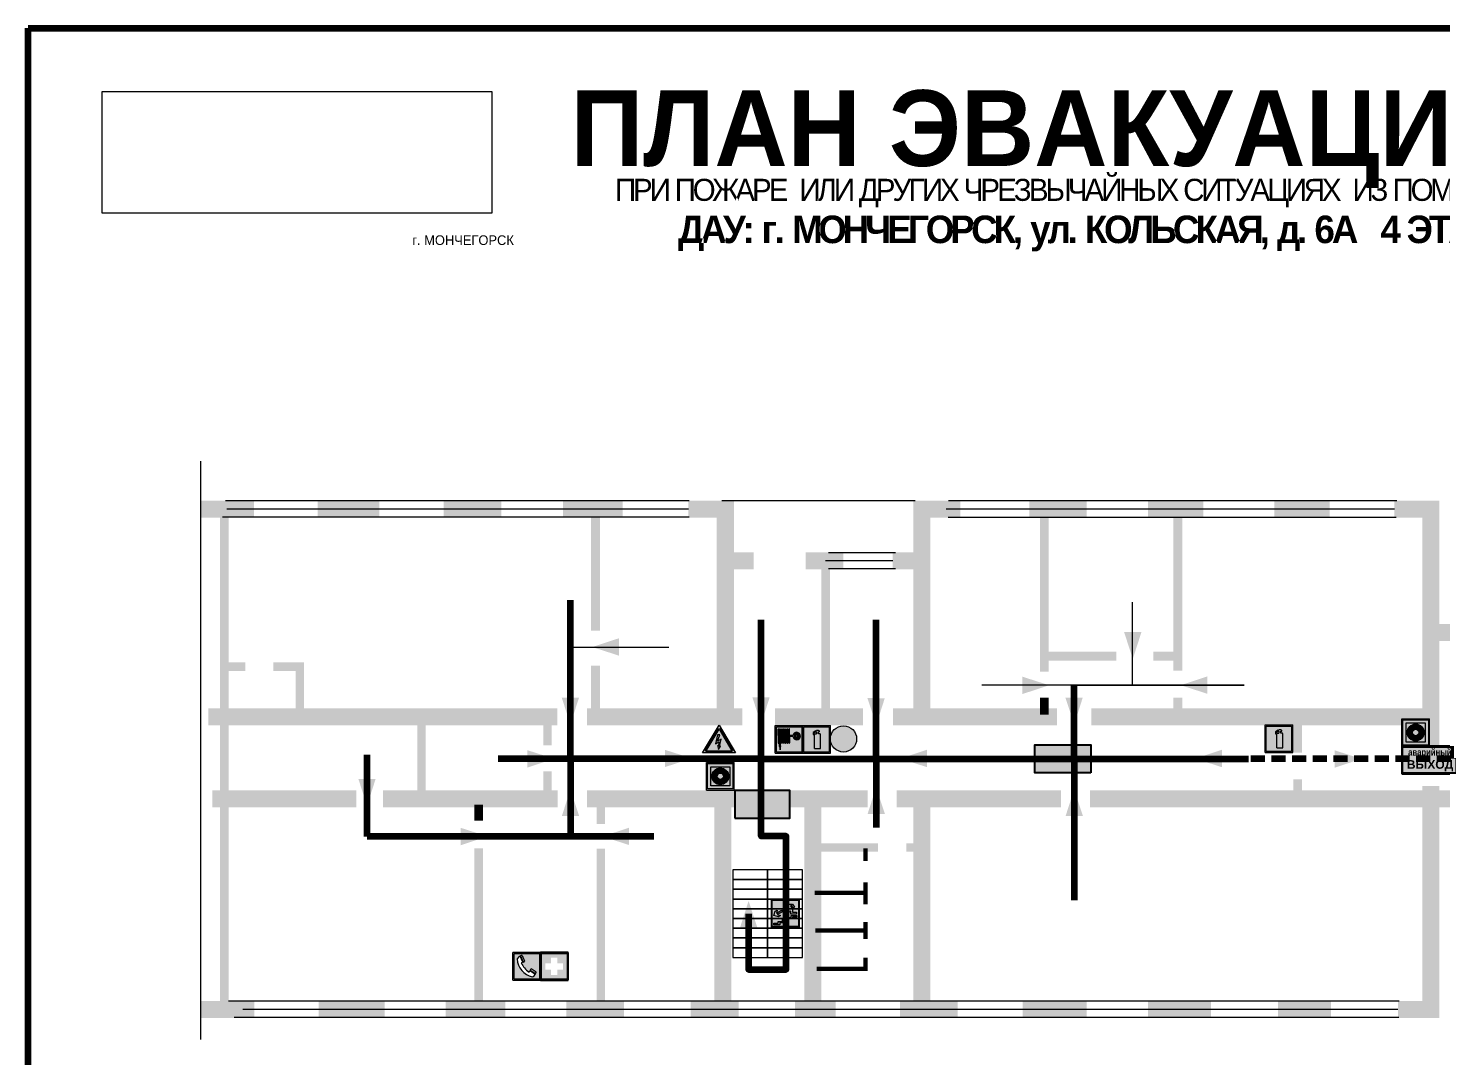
# Model space of a CAD drawing. Header units: millimetres. Extents: x 13810 to 67229, y 12374 to 21950.
# Drawn here: x 23687.5 to 24097.6, y 19573.8 to 19872 of the extents above; entities that cross this region are included whole.
import ezdxf

# ---------------------------------------------------------------- set-up
doc = ezdxf.new("R2010")
doc.units = ezdxf.units.MM
doc.linetypes.add('{ Wide Dash }', pattern=[12, 4, -2, 4, -2])
doc.layers.add('План_Штампы', color=7, linetype='Continuous')
doc.styles.add('обычный', font='arial.ttf')
picture_1 = doc.add_image_def('image1.jpg', size_in_pixel=(337, 105))

# ---------------------------------------------------------------- blocks, each defined once
blk = doc.blocks.new('A$C7B4425F7')
at = {"true_color": 0xffffff}
blk.add_hatch(color=7, dxfattribs=at).paths.add_polyline_path([(0, 0), (-16, 0), (-16, -8), (0, -8)])
h = blk.add_hatch(color=126)
h.paths.add_polyline_path([(-0.2, -0.2), (-15.8, -0.2), (-15.8, -7.8), (-0.2, -7.8)])
h.paths.add_polyline_path([(-11.76, -2.03), (-11.76, -3.66), (-11.17, -3.66, -0.568275), (-11.17, -6.18), (-12.58, -6.18), (-12.58, -2.03)], flags=16)
h.paths.add_polyline_path([(-13.33, -4.12, -0.495768), (-13.59, -6.18), (-15.03, -6.18), (-15.03, -2.03), (-13.59, -2.03, -0.487973)], flags=16)
h.paths.add_polyline_path([(-10.25, -2.03), (-9.48, -2.03), (-9.48, -6.18), (-10.25, -6.18)], flags=16)
h.paths.add_polyline_path([(-13.84, -3.69), (-14.24, -3.69), (-14.24, -3.03), (-13.9, -3.03, -0.692621)], flags=0)
h.paths.add_polyline_path([(-9.15, -2.03), (-8.4, -2.03), (-8.04, -3.07), (-7.68, -2.03), (-6.93, -2.03), (-7.64, -4.1), (-6.93, -6.18), (-7.68, -6.18), (-8.04, -5.14), (-8.4, -6.18), (-9.15, -6.18), (-8.44, -4.1)], flags=16)
h.paths.add_polyline_path([(-11.76, -4.46), (-11.42, -4.46, -0.692621), (-11.36, -5.12), (-11.76, -5.12)], flags=0)
h.paths.add_polyline_path([(-13.9, -5.2), (-14.24, -5.2), (-14.24, -4.55), (-13.84, -4.55, -0.708038)], flags=0)
edge = h.paths.add_edge_path(flags=16)
edge.add_ellipse((-5.51, -4.08), major_axis=(0, 2.05), ratio=0.586184, start_angle=0, end_angle=360)
edge = h.paths.add_edge_path(flags=0)
edge.add_ellipse((-5.51, -4.08), major_axis=(0, 1.14), ratio=0.454828, start_angle=0, end_angle=360)
h.paths.add_polyline_path([(-4.13, -4.96, 0.377264), (-3.48, -4.52, 0.0555), (-3.16, -2.03), (-1.66, -2.03), (-1.66, -4.96), (-0.96, -4.96), (-0.96, -7.01), (-1.75, -7.01), (-1.75, -6.18), (-3.3, -6.18), (-3.3, -7.02), (-4.13, -7.02)], flags=16)
h.paths.add_polyline_path([(-2.73, -2.91), (-2.28, -2.91), (-2.28, -4.96), (-3.05, -4.96, 0.079136)], flags=0)
at = {"color": 126}
blk.add_lwpolyline([(-16, -8), (0, -8), (0, 0), (-16, 0)], close=True, dxfattribs=at)
blk = doc.blocks.new('A$C41C009D9')
at = {"true_color": 0xffffff}
blk.add_hatch(color=7, dxfattribs=at).paths.add_polyline_path([(0, 8), (-16, 8), (-16, 0), (0, 0)])
h = blk.add_hatch(color=126)
h.dxf.hatch_style = 1
h.paths.add_polyline_path([(-15.8, 7.8), (-15.8, 0.2), (-0.2, 0.2), (-0.2, 7.8)])
at = {"color": 126}
for points in [[(-16, 0), (0, 0), (0, 8), (-16, 8)], [(-16, 0), (0, 0), (0, 8), (-16, 8)], [(-15.8, 7.8), (-0.2, 7.8), (-0.2, 0.2), (-15.8, 0.2)]]:
    blk.add_lwpolyline(points, close=True, dxfattribs=at)
at = {"color": 7, "true_color": 0xffffff, "insert": (-15.8, 7.3), "char_height": 2.5, "width": 15.5999, "attachment_point": 1, "style": 'обычный'}
blk.add_mtext('\\pi1.6133;{\\fArial|b1|i0|c204|p34;\\H0.8x;\\W0.8;аварийный\\H1.25x;\\W1;\\P\\pi1.2327;ВЫХОД}', dxfattribs=at)
blk = doc.blocks.new('вниз 3')
at = {"lineweight": 0, "true_color": 0xffffff}
h = blk.add_hatch(color=7, dxfattribs=at)
h.dxf.hatch_style = 1
h.paths.add_polyline_path([(40997.5, -4475.69), (40997.25, -4475.28), (40995.76, -4476.15), (40995.97, -4475.23), (40995.39, -4475.56), (40995.05, -4476.83), (40996.33, -4477.17), (40996.91, -4476.83), (40996, -4476.55)], flags=0)
h.paths.add_polyline_path([(40999.81, -4473.95), (41000.22, -4473.95), (41000.64, -4474.67), (41001.03, -4474.43), (41000.46, -4473.49), (41000.42, -4473.49), (40999.43, -4473.49), (40998.68, -4473.92), (40998.68, -4474.57), (40997.88, -4474.57), (40997.88, -4475), (40999.14, -4475), (40999.14, -4474.43), (40999.14, -4474.38), (40999.59, -4475.15), (40998.72, -4475.67), (40998.72, -4477.06), (40999.24, -4477.06), (40999.24, -4475.96), (40999.95, -4475.56), (40999.95, -4476.43), (41001.61, -4476.43), (41001.61, -4475.88), (41000.47, -4475.88), (41000.47, -4475.12)], flags=0)
h.paths.add_polyline_path([(40999.2, -4473.24, 1), (40998.35, -4473.24, 1)], flags=0)
h.paths.add_polyline_path([(41000.46, -4477.26), (41001.69, -4477.26), (41001.69, -4476.84), (41000.03, -4476.84), (41000.03, -4477.39), (40998.78, -4477.39), (40998.78, -4477.95), (40997.53, -4477.95), (40997.53, -4478.5), (40996.29, -4478.5), (40996.29, -4479.06), (40995.05, -4479.06), (40995.05, -4479.48), (40995.29, -4479.48), (40996.72, -4479.48), (40996.72, -4478.92), (40997.97, -4478.92), (40997.97, -4478.36), (40999.2, -4478.36), (40999.2, -4477.81), (41000.46, -4477.81)], flags=0)
h.paths.add_polyline_path([(41002.37, -4472.17), (40994.37, -4472.17), (40994.37, -4480.17), (41002.37, -4480.17)])
h.paths.add_polyline_path([(41002.16, -4479.96), (40994.57, -4479.96), (40994.57, -4472.37), (41002.16, -4472.37)], flags=16)
h.paths.add_polyline_path([(41001.61, -4475.88), (41001.61, -4476.43), (40999.95, -4476.43), (40999.95, -4475.56), (40999.24, -4475.96), (40999.24, -4477.06), (40998.72, -4477.06), (40998.72, -4475.67), (40999.59, -4475.15), (40999.14, -4474.38), (40999.14, -4474.43), (40999.14, -4475), (40997.88, -4475), (40997.88, -4474.57), (40998.68, -4474.57), (40998.68, -4473.92), (40999.43, -4473.49), (41000.42, -4473.49), (41000.46, -4473.49), (41001.03, -4474.43), (41000.64, -4474.67), (41000.22, -4473.95), (40999.81, -4473.95), (41000.47, -4475.12), (41000.47, -4475.88)], flags=0)
h.paths.add_polyline_path([(41001.69, -4476.84), (41001.69, -4477.26), (41000.46, -4477.26), (41000.46, -4477.81), (40999.2, -4477.81), (40999.2, -4478.36), (40997.97, -4478.36), (40997.97, -4478.92), (40996.72, -4478.92), (40996.72, -4479.48), (40995.05, -4479.48), (40995.05, -4479.06), (40996.29, -4479.06), (40996.29, -4478.5), (40997.53, -4478.5), (40997.53, -4477.95), (40998.78, -4477.95), (40998.78, -4477.39), (41000.03, -4477.39), (41000.03, -4476.84)], flags=0)
h.paths.add_polyline_path([(40998.35, -4473.24, -1), (40999.2, -4473.24, -1)], flags=0)
h.paths.add_polyline_path([(40997.5, -4475.69), (40996, -4476.55), (40996.91, -4476.83), (40996.33, -4477.17), (40995.05, -4476.83), (40995.39, -4475.56), (40995.97, -4475.23), (40995.76, -4476.15), (40997.25, -4475.28)], flags=0)
at = {"lineweight": 0}
h = blk.add_hatch(color=126, dxfattribs=at)
h.dxf.hatch_style = 1
h.paths.add_polyline_path([(41002.16, -4472.37), (40994.57, -4472.37), (40994.57, -4479.96), (41002.16, -4479.96)])
h.paths.add_polyline_path([(40995.97, -4475.23), (40995.76, -4476.15), (40997.25, -4475.28), (40997.5, -4475.69), (40996, -4476.55), (40996.91, -4476.83), (40996.33, -4477.17), (40995.05, -4476.83), (40995.39, -4475.56)], flags=16)
h.paths.add_polyline_path([(40997.88, -4474.57), (40998.68, -4474.57), (40998.68, -4473.92), (40999.43, -4473.49), (41000.42, -4473.49), (41000.46, -4473.49), (41001.03, -4474.43), (41000.64, -4474.67), (41000.22, -4473.95), (40999.81, -4473.95), (41000.47, -4475.12), (41000.47, -4475.88), (41001.61, -4475.88), (41001.61, -4476.43), (40999.95, -4476.43), (40999.95, -4475.56), (40999.24, -4475.96), (40999.24, -4477.06), (40998.72, -4477.06), (40998.72, -4475.67), (40999.59, -4475.15), (40999.14, -4474.38), (40999.14, -4474.43), (40999.14, -4475), (40997.88, -4475)], flags=16)
h.paths.add_polyline_path([(40998.35, -4473.24, -1), (40999.2, -4473.24, -1)], flags=16)
h.paths.add_polyline_path([(40997.53, -4477.95), (40998.78, -4477.95), (40998.78, -4477.39), (41000.03, -4477.39), (41000.03, -4476.84), (41001.69, -4476.84), (41001.69, -4477.26), (41000.46, -4477.26), (41000.46, -4477.81), (40999.2, -4477.81), (40999.2, -4478.36), (40997.97, -4478.36), (40997.97, -4478.92), (40996.72, -4478.92), (40996.72, -4479.48), (40995.05, -4479.48), (40995.05, -4479.06), (40996.29, -4479.06), (40996.29, -4478.5), (40997.53, -4478.5)], flags=16)
at = {"lineweight": 0, "true_color": 0xffffff}
h = blk.add_hatch(color=7, dxfattribs=at)
h.dxf.hatch_style = 1
h.paths.add_polyline_path([(40999.2, -4473.24, 1), (40998.35, -4473.24, 1)])
h.paths.add_polyline_path([(40999.81, -4473.95), (41000.22, -4473.95), (41000.64, -4474.67), (41001.03, -4474.43), (41000.46, -4473.49), (41000.42, -4473.49), (40999.43, -4473.49), (40998.68, -4473.92), (40998.68, -4474.57), (40997.88, -4474.57), (40997.88, -4475), (40999.14, -4475), (40999.14, -4474.43), (40999.14, -4474.38), (40999.59, -4475.15), (40998.72, -4475.67), (40998.72, -4477.06), (40999.24, -4477.06), (40999.24, -4475.96), (40999.95, -4475.56), (40999.95, -4476.43), (41001.61, -4476.43), (41001.61, -4475.88), (41000.47, -4475.88), (41000.47, -4475.12)])
h.paths.add_polyline_path([(40999.2, -4477.81), (41000.46, -4477.81), (41000.46, -4477.26), (41001.69, -4477.26), (41001.69, -4476.84), (41000.03, -4476.84), (41000.03, -4477.39), (40998.78, -4477.39), (40998.78, -4477.95), (40997.53, -4477.95), (40997.53, -4478.5), (40996.29, -4478.5), (40996.29, -4479.06), (40995.05, -4479.06), (40995.05, -4479.48), (40995.29, -4479.48), (40996.72, -4479.48), (40996.72, -4478.92), (40997.97, -4478.92), (40997.97, -4478.36), (40999.2, -4478.36)])
h.paths.add_polyline_path([(40997.5, -4475.69), (40997.25, -4475.28), (40995.76, -4476.15), (40995.97, -4475.23), (40995.39, -4475.56), (40995.05, -4476.83), (40996.33, -4477.17), (40996.91, -4476.83), (40996, -4476.55)])
at = {"color": 126, "lineweight": 0}
for points in [[(40994.37, -4472.17), (41002.37, -4472.17), (41002.37, -4480.17), (40994.37, -4480.17)], [(40994.57, -4472.37), (41002.16, -4472.37), (41002.16, -4479.96), (40994.57, -4479.96)]]:
    blk.add_lwpolyline(points, close=True, dxfattribs=at)
for points in [[(40999.14, -4474.43), (40999.14, -4475), (40997.88, -4475), (40997.88, -4474.57), (40998.68, -4474.57), (40998.68, -4473.92), (40999.43, -4473.49), (41000.42, -4473.49), (41000.46, -4473.49), (41001.03, -4474.43), (41000.64, -4474.67), (41000.22, -4473.95), (40999.81, -4473.95), (41000.47, -4475.12), (41000.47, -4475.88), (41001.61, -4475.88), (41001.61, -4476.43), (40999.95, -4476.43), (40999.95, -4475.56), (40999.24, -4475.96), (40999.24, -4477.06), (40998.72, -4477.06), (40998.72, -4475.67), (40999.59, -4475.15), (40999.14, -4474.38), (40999.14, -4474.43)], [(40995.05, -4476.83), (40995.39, -4475.56), (40995.97, -4475.23), (40995.76, -4476.15), (40997.25, -4475.28), (40997.5, -4475.69), (40996, -4476.55), (40996.91, -4476.83), (40996.33, -4477.17), (40995.05, -4476.83)], [(40995.29, -4479.48), (40995.05, -4479.48), (40995.05, -4479.06), (40996.29, -4479.06), (40996.29, -4478.5), (40997.53, -4478.5), (40997.53, -4477.95), (40998.78, -4477.95), (40998.78, -4477.39), (41000.03, -4477.39), (41000.03, -4476.84), (41001.69, -4476.84), (41001.69, -4477.26), (41000.46, -4477.26), (41000.46, -4477.81), (40999.2, -4477.81), (40999.2, -4478.36), (40997.97, -4478.36), (40997.97, -4478.92), (40996.72, -4478.92), (40996.72, -4479.48), (40995.05, -4479.48)]]:
    blk.add_lwpolyline(points, dxfattribs=at)
blk.add_circle((40998.77, -4473.24), 0.426, dxfattribs=at)
blk = doc.blocks.new('A$C37112FD5')
at = {"true_color": 0xf5f5ff}
h = blk.add_hatch(color=7, dxfattribs=at)
h.dxf.hatch_style = 1
h.paths.add_polyline_path([(12.8, -7.4), (0, -7.4), (0, -20.2), (12.8, -20.2)])
h.paths.add_polyline_path([(12.29, -7.91), (12.29, -19.69), (0.51, -19.69), (0.51, -7.91)], flags=16)
h.paths.add_polyline_path([(4.98, -9.04, -0.42597), (5.17, -9.22), (5.17, -12.25), (5.17, -15.29, -0.432244), (4.98, -15.47), (4.83, -15.47, -0.42597), (4.64, -15.29), (4.64, -12.25), (4.64, -9.22, -0.432244), (4.83, -9.04)], flags=0)
h.paths.add_polyline_path([(4.28, -9.22), (4.28, -12.25), (4.28, -15.29, -0.432244), (4.09, -15.47), (3.94, -15.47, -0.42597), (3.75, -15.29), (3.75, -12.25), (3.75, -9.22, -0.432244), (3.94, -9.04), (4.09, -9.04, -0.42597)], flags=0)
h.paths.add_polyline_path([(5.72, -9.04), (5.87, -9.04, -0.42597), (6.06, -9.22), (6.06, -12.25), (6.06, -15.29, -0.432244), (5.87, -15.47), (5.72, -15.47, -0.42597), (5.53, -15.29), (5.53, -12.25), (5.53, -9.22, -0.432244)], flags=0)
h.paths.add_polyline_path([(6.42, -8.9), (6.5, -8.9, -0.42597), (6.69, -9.08), (6.69, -12.03), (8.21, -12.03, -15.824349), (8.21, -12.47), (6.69, -12.47), (6.69, -15.42, -0.432244), (6.5, -15.6), (6.42, -15.6)], flags=0)
h.paths.add_polyline_path([(3.39, -9.22), (3.39, -12.25), (3.39, -15.29, -0.432244), (3.2, -15.47), (3.05, -15.47, -0.42597), (2.85, -15.29), (2.85, -12.25), (2.85, -9.22, -0.432244), (3.05, -9.04), (3.2, -9.04, -0.42597)], flags=0)
h.paths.add_polyline_path([(2.5, -9.22), (2.5, -16.71), (1.96, -16.71), (1.96, -9.22, -0.432244), (2.15, -9.04), (2.31, -9.04, -0.42597)], flags=0)
h.paths.add_polyline_path([(1.61, -8.9), (1.61, -15.6), (1.57, -15.6, -0.42597), (1.37, -15.42), (1.37, -12.03), (1.37, -9.09, -0.432244), (1.57, -8.9)], flags=0)
h.paths.add_polyline_path([(9.76, -10.81), (9.76, -12.03), (8.49, -12.03, -0.336371)], flags=0)
h.paths.add_polyline_path([(8.49, -12.47), (9.76, -12.47), (9.76, -13.7, -0.336371)], flags=0)
h.paths.add_polyline_path([(10.11, -10.81, -0.336371), (11.38, -12.03), (10.11, -12.03)], flags=0)
h.paths.add_polyline_path([(10.11, -12.47), (11.38, -12.47, -0.336371), (10.11, -13.7)], flags=0)
h.paths.add_polyline_path([(2.5, -16.84), (2.5, -17.05), (1.97, -17.05), (1.97, -16.84)], flags=0)
h.paths.add_polyline_path([(2.5, -17.24, -0.033778), (2.24, -18.6, -0.033778), (1.97, -17.24)], flags=0)
h = blk.add_hatch(color=242)
h.dxf.hatch_style = 1
h.paths.add_polyline_path([(12.29, -7.91), (0.51, -7.91), (0.51, -19.69), (12.29, -19.69)])
h.paths.add_polyline_path([(6.42, -15.6), (6.42, -8.9), (6.5, -8.9, -0.42597), (6.69, -9.08), (6.69, -12.03), (8.21, -12.03, -15.824349), (8.21, -12.47), (6.69, -12.47), (6.69, -15.42, -0.432244), (6.5, -15.6)], flags=16)
h.paths.add_polyline_path([(5.87, -15.47), (5.72, -15.47, -0.42597), (5.53, -15.29), (5.53, -12.25), (5.53, -9.22, -0.432244), (5.72, -9.04), (5.87, -9.04, -0.42597), (6.06, -9.22), (6.06, -12.25), (6.06, -15.29, -0.432244)], flags=16)
h.paths.add_polyline_path([(4.98, -15.47), (4.83, -15.47, -0.42597), (4.64, -15.29), (4.64, -12.25), (4.64, -9.22, -0.432244), (4.83, -9.04), (4.98, -9.04, -0.42597), (5.17, -9.22), (5.17, -12.25), (5.17, -15.29, -0.432244)], flags=16)
h.paths.add_polyline_path([(4.09, -15.47), (3.94, -15.47, -0.42597), (3.75, -15.29), (3.75, -12.25), (3.75, -9.22, -0.432244), (3.94, -9.04), (4.09, -9.04, -0.42597), (4.28, -9.22), (4.28, -12.25), (4.28, -15.29, -0.432244)], flags=16)
h.paths.add_polyline_path([(3.2, -15.47), (3.05, -15.47, -0.42597), (2.85, -15.29), (2.85, -12.25), (2.85, -9.22, -0.432244), (3.05, -9.04), (3.2, -9.04, -0.42597), (3.39, -9.22), (3.39, -12.25), (3.39, -15.29, -0.432244)], flags=16)
h.paths.add_polyline_path([(2.5, -17.05), (1.97, -17.05), (1.97, -16.84), (2.5, -16.84)], flags=16)
h.paths.add_polyline_path([(2.5, -17.24, -0.033778), (2.24, -18.6, -0.033778), (1.97, -17.24)], flags=16)
h.paths.add_polyline_path([(2.5, -16.71), (1.96, -16.71), (1.96, -9.22, -0.432244), (2.15, -9.04), (2.31, -9.04, -0.42597), (2.5, -9.22)], flags=16)
h.paths.add_polyline_path([(1.61, -15.6), (1.57, -15.6, -0.42597), (1.37, -15.42), (1.37, -12.03), (1.37, -9.09, -0.432244), (1.57, -8.9), (1.61, -8.9)], flags=16)
h.paths.add_polyline_path([(8.49, -12.47), (9.76, -12.47), (9.76, -13.7, -0.336371)], flags=0)
h.paths.add_polyline_path([(10.11, -13.7), (10.11, -12.47), (11.38, -12.47, -0.336371)], flags=0)
h.paths.add_polyline_path([(8.49, -12.03, -0.336371), (9.76, -10.81), (9.76, -12.03)], flags=0)
h.paths.add_polyline_path([(10.11, -12.03), (10.11, -10.81, -0.336371), (11.38, -12.03)], flags=0)
h = blk.add_hatch(color=7, dxfattribs=at)
h.dxf.hatch_style = 1
h.paths.add_polyline_path([(1.61, -8.9), (1.57, -8.9, 0.432244), (1.37, -9.09), (1.37, -12.03), (1.37, -15.42, 0.42597), (1.57, -15.6), (1.61, -15.6)])
h.paths.add_polyline_path([(2.5, -9.22, 0.42597), (2.31, -9.04), (2.15, -9.04, 0.432244), (1.96, -9.22), (1.96, -16.71), (2.5, -16.71)])
h.paths.add_polyline_path([(2.5, -16.84), (1.97, -16.84), (1.97, -17.05), (2.5, -17.05)])
h.paths.add_polyline_path([(2.5, -17.24), (1.97, -17.24, 0.033778), (2.24, -18.6, 0.033778)])
h.paths.add_polyline_path([(3.39, -12.25), (3.39, -9.22, 0.42597), (3.2, -9.04), (3.05, -9.04, 0.432244), (2.85, -9.22), (2.85, -12.25), (2.85, -15.29, 0.42597), (3.05, -15.47), (3.2, -15.47, 0.432244), (3.39, -15.29)])
h.paths.add_polyline_path([(4.28, -12.25), (4.28, -9.22, 0.42597), (4.09, -9.04), (3.94, -9.04, 0.432244), (3.75, -9.22), (3.75, -12.25), (3.75, -15.29, 0.42597), (3.94, -15.47), (4.09, -15.47, 0.432244), (4.28, -15.29)])
h.paths.add_polyline_path([(5.17, -12.25), (5.17, -9.22, 0.42597), (4.98, -9.04), (4.83, -9.04, 0.432244), (4.64, -9.22), (4.64, -12.25), (4.64, -15.29, 0.42597), (4.83, -15.47), (4.98, -15.47, 0.432244), (5.17, -15.29)])
h.paths.add_polyline_path([(6.06, -12.25), (6.06, -9.22, 0.42597), (5.87, -9.04), (5.72, -9.04, 0.432244), (5.53, -9.22), (5.53, -12.25), (5.53, -15.29, 0.42597), (5.72, -15.47), (5.87, -15.47, 0.432244), (6.06, -15.29)])
h.paths.add_polyline_path([(6.69, -12.47), (8.21, -12.47, 15.824349), (8.21, -12.03), (6.69, -12.03), (6.69, -9.08, 0.42597), (6.5, -8.9), (6.42, -8.9), (6.42, -15.6), (6.5, -15.6, 0.432244), (6.69, -15.42)])
h.paths.add_polyline_path([(8.49, -12.47), (9.76, -12.47), (9.76, -13.7, -0.336371)], flags=16)
h.paths.add_polyline_path([(8.49, -12.03, -0.336371), (9.76, -10.81), (9.76, -12.03)], flags=16)
h.paths.add_polyline_path([(10.11, -12.47), (11.38, -12.47, -0.336371), (10.11, -13.7)], flags=16)
h.paths.add_polyline_path([(10.11, -12.03), (10.11, -10.81, -0.336371), (11.38, -12.03)], flags=16)
h = blk.add_hatch(color=242)
h.dxf.hatch_style = 1
h.paths.add_polyline_path([(9.76, -10.81, 0.336371), (8.49, -12.03), (9.76, -12.03)])
h.paths.add_polyline_path([(10.11, -10.81), (10.11, -12.03), (11.38, -12.03, 0.336371)])
h.paths.add_polyline_path([(11.38, -12.47), (10.11, -12.47), (10.11, -13.7, 0.336371)])
h.paths.add_polyline_path([(9.76, -12.47), (8.49, -12.47, 0.336371), (9.76, -13.7)])
at = {"color": 242, "lineweight": 5}
for p, q in [((0, -20.2), (0, -7.4)), ((0, -7.4), (12.8, -7.4)), ((1.37, -12.03), (1.37, -9.08)), ((1.37, -12.03), (1.37, -15.42)), ((1.57, -8.9), (1.61, -8.9)), ((1.61, -8.9), (1.61, -15.6)), ((1.96, -16.71), (1.96, -9.22)), ((2.15, -9.04), (2.31, -9.04)), ((2.5, -16.71), (2.5, -9.22)), ((2.85, -12.25), (2.85, -9.22)), ((2.85, -12.25), (2.85, -15.29)), ((3.05, -9.04), (3.2, -9.04)), ((3.39, -12.25), (3.39, -9.22)), ((3.39, -12.25), (3.39, -15.29)), ((3.75, -12.25), (3.75, -9.22)), ((3.75, -12.25), (3.75, -15.29)), ((3.94, -9.04), (4.09, -9.04)), ((4.28, -12.25), (4.28, -9.22)), ((4.28, -12.25), (4.28, -15.29)), ((4.64, -12.25), (4.64, -9.22)), ((4.64, -12.25), (4.64, -15.29)), ((4.83, -9.04), (4.98, -9.04)), ((5.17, -12.25), (5.17, -9.22)), ((5.17, -12.25), (5.17, -15.29)), ((5.53, -12.25), (5.53, -9.22)), ((5.53, -12.25), (5.53, -15.29)), ((5.72, -9.04), (5.87, -9.04)), ((6.06, -12.25), (6.06, -9.22)), ((6.06, -12.25), (6.06, -15.29)), ((6.42, -8.9), (6.42, -15.6)), ((6.5, -8.9), (6.42, -8.9)), ((6.69, -12.03), (6.69, -9.08)), ((8.21, -12.03), (6.69, -12.03)), ((8.21, -12.47), (6.69, -12.47)), ((6.69, -12.47), (6.69, -15.42)), ((9.76, -12.03), (8.49, -12.03)), ((9.76, -12.47), (8.49, -12.47)), ((9.76, -10.81), (9.76, -12.03)), ((9.76, -12.47), (9.76, -13.7)), ((10.11, -10.81), (10.11, -12.03)), ((11.38, -12.03), (10.11, -12.03)), ((11.38, -12.47), (10.11, -12.47)), ((10.11, -12.47), (10.11, -13.7)), ((12.8, -20.2), (12.8, -7.4)), ((1.57, -15.6), (1.61, -15.6)), ((1.96, -16.71), (2.5, -16.71)), ((1.97, -16.84), (2.5, -16.84)), ((1.97, -17.05), (1.97, -16.84)), ((2.5, -17.05), (1.97, -17.05)), ((1.97, -17.24), (2.5, -17.24)), ((2.5, -16.84), (2.5, -17.05)), ((3.05, -15.47), (3.2, -15.47)), ((3.94, -15.47), (4.09, -15.47)), ((4.83, -15.47), (4.98, -15.47)), ((5.72, -15.47), (5.87, -15.47)), ((6.42, -15.6), (6.5, -15.6)), ((0, -20.2), (12.8, -20.2))]:
    blk.add_line(p, q, dxfattribs=at)
blk.add_lwpolyline([(0.51, -7.91), (12.29, -7.91), (12.29, -19.69), (0.51, -19.69)], close=True, dxfattribs=at)
for centre, radius, start, end in [((1.56, -9.09), 0.182, 87.10267, 180.60715), ((2.15, -9.22), 0.182, 87.10267, 180.60715), ((2.32, -9.22), 0.182, 359.39285, 92.89733), ((3.04, -9.22), 0.182, 87.10267, 180.60715), ((3.21, -9.22), 0.182, 359.39285, 92.89733), ((3.93, -9.22), 0.182, 87.10267, 180.60715), ((4.1, -9.22), 0.182, 359.39285, 92.89733), ((4.82, -9.22), 0.182, 87.10267, 180.60715), ((4.99, -9.22), 0.182, 359.39285, 92.89733), ((5.71, -9.22), 0.182, 87.10267, 180.60715), ((5.88, -9.22), 0.182, 359.39285, 92.89733), ((6.51, -9.09), 0.182, 359.39285, 92.89733), ((9.93, -12.25), 1.74, 187.23185, 172.76815), ((9.93, -12.25), 1.46, 96.99266, 171.35851), ((9.93, -12.25), 1.46, 188.64149, 263.00734), ((9.93, -12.25), 1.46, 8.64149, 83.00734), ((9.93, -12.25), 1.46, 276.99266, 351.35851), ((1.56, -15.42), 0.182, 179.39285, 272.89733), ((12.17, -15.98), 10.27, 187.04098, 194.7793), ((-7.7, -15.98), 10.27, 345.2207, 352.95902), ((3.04, -15.29), 0.182, 179.39285, 272.89733), ((3.21, -15.29), 0.182, 267.10267, 0.60715), ((3.93, -15.29), 0.182, 179.39285, 272.89733), ((4.1, -15.29), 0.182, 267.10267, 0.60715), ((4.82, -15.29), 0.182, 179.39285, 272.89733), ((4.99, -15.29), 0.182, 267.10267, 0.60715), ((5.71, -15.29), 0.182, 179.39285, 272.89733), ((5.88, -15.29), 0.182, 267.10267, 0.60715), ((6.51, -15.42), 0.182, 267.10267, 0.60715)]:
    blk.add_arc(centre, radius, start, end, dxfattribs=at)
blk = doc.blocks.new('A$C3AD82952')
at = {"true_color": 0xf5f5ff}
h = blk.add_hatch(color=7, dxfattribs=at)
h.dxf.hatch_style = 1
h.paths.add_polyline_path([(8.21, 8.73, 0.414214), (7.89, 9.05), (7.22, 9.05), (7.22, 9.92), (7.59, 9.92, 1), (7.57, 10.36), (7.22, 10.36), (7.22, 10.6), (6.43, 10.6), (6.43, 10.36), (6.01, 10.36), (4.74, 9.59), (4.74, 8.69), (4.98, 8.73), (4.98, 9.26), (6.12, 9.91), (6.43, 9.91), (6.43, 9.05), (5.76, 9.05, 0.414214), (5.44, 8.73), (5.44, 2.2), (8.21, 2.2)], flags=0)
h.paths.add_polyline_path([(12.8, 12.8), (0, 12.8), (0, 0), (12.8, 0)])
h.paths.add_polyline_path([(0.51, 12.29), (12.29, 12.29), (12.29, 0.51), (0.51, 0.51)], flags=16)
h.paths.add_polyline_path([(4.74, 9.59), (6.01, 10.36), (6.43, 10.36), (6.43, 10.6), (7.22, 10.6), (7.22, 10.36), (7.59, 10.36, -0.94586), (7.59, 9.92), (7.22, 9.92), (7.22, 9.05), (7.89, 9.05, -0.414214), (8.21, 8.73), (8.21, 2.2), (5.44, 2.2), (5.44, 8.73, -0.414214), (5.76, 9.05), (6.43, 9.05), (6.43, 9.91), (6.12, 9.91), (4.98, 9.26), (4.98, 8.73), (4.74, 8.69)], flags=0)
h = blk.add_hatch(color=242)
h.dxf.hatch_style = 1
h.paths.add_polyline_path([(12.29, 12.29), (0.51, 12.29), (0.51, 0.51), (12.29, 0.51)])
h.paths.add_polyline_path([(4.74, 8.69), (4.74, 9.59), (6.01, 10.36), (6.43, 10.36), (6.43, 10.6), (7.22, 10.6), (7.22, 10.36), (7.59, 10.36, -0.94586), (7.59, 9.92), (7.22, 9.92), (7.22, 9.05), (7.89, 9.05, -0.414214), (8.21, 8.73), (8.21, 2.2), (5.44, 2.2), (5.44, 8.73, -0.414214), (5.76, 9.05), (6.43, 9.05), (6.43, 9.91), (6.12, 9.91), (4.98, 9.26), (4.98, 8.73)], flags=16)
h = blk.add_hatch(color=7, dxfattribs=at)
h.dxf.hatch_style = 1
h.paths.add_polyline_path([(8.21, 8.73, 0.414214), (7.89, 9.05), (7.22, 9.05), (7.22, 9.92), (7.59, 9.92, 1), (7.57, 10.36), (7.22, 10.36), (7.22, 10.6), (6.43, 10.6), (6.43, 10.36), (6.01, 10.36), (4.74, 9.59), (4.74, 8.69), (4.98, 8.73), (4.98, 9.26), (6.12, 9.91), (6.43, 9.91), (6.43, 9.05), (5.76, 9.05, 0.414214), (5.44, 8.73), (5.44, 2.2), (8.21, 2.2)])
at = {"color": 242, "lineweight": 5}
for p, q in [((0, 0), (0, 12.8)), ((0, 12.8), (12.8, 12.8)), ((6.01, 10.36), (4.74, 9.59)), ((4.74, 9.59), (4.74, 8.69)), ((4.74, 8.69), (4.98, 8.73)), ((4.98, 9.26), (6.12, 9.91)), ((4.98, 8.73), (4.98, 9.26)), ((5.44, 2.2), (5.44, 8.73)), ((5.76, 9.05), (6.43, 9.05)), ((6.01, 10.36), (6.43, 10.36)), ((6.12, 9.91), (6.43, 9.91)), ((7.22, 10.6), (6.43, 10.6)), ((6.43, 10.6), (6.43, 10.36)), ((6.43, 9.91), (6.43, 9.05)), ((7.22, 10.36), (7.22, 10.6)), ((7.59, 10.36), (7.22, 10.36)), ((7.22, 9.05), (7.22, 9.92)), ((7.59, 9.92), (7.22, 9.92)), ((7.89, 9.05), (7.22, 9.05)), ((8.21, 2.2), (8.21, 8.73)), ((12.8, 0), (12.8, 12.8)), ((0, 0), (12.8, 0)), ((5.44, 2.2), (8.21, 2.2))]:
    blk.add_line(p, q, dxfattribs=at)
blk.add_lwpolyline([(0.51, 12.29), (12.29, 12.29), (12.29, 0.51), (0.51, 0.51)], close=True, dxfattribs=at)
for centre, radius, start, end in [((5.76, 8.73), 0.32, 90, 180), ((7.58, 10.14), 0.223, 273.18746, 86.81254), ((7.89, 8.73), 0.32, 0, 90)]:
    blk.add_arc(centre, radius, start, end, dxfattribs=at)
blk = doc.blocks.new('A$C54414219')
at = {"true_color": 0xffffff}
h = blk.add_hatch(color=7, dxfattribs=at)
h.paths.add_polyline_path([(2.39, -9.45), (2.39, -18.3), (11.23, -18.3), (11.23, -9.45)], flags=0)
h.paths.add_polyline_path([(10.71, -13.87, -1), (2.92, -13.87, -1)], flags=0)
h.paths.add_polyline_path([(8.3, -13.87, -1), (5.33, -13.87, -1)], flags=0)
h.paths.add_polyline_path([(0.41, -7.47), (0.41, -20.27), (13.21, -20.27), (13.21, -7.47)])
h.paths.add_polyline_path([(0.92, -19.77), (12.71, -19.77), (12.71, -7.98), (0.92, -7.98)], flags=16)
h.paths.add_polyline_path([(11.23, -9.45), (11.23, -18.3), (2.39, -18.3), (2.39, -9.45)], flags=0)
at = {"lineweight": 5}
h = blk.add_hatch(color=242, dxfattribs=at)
h.paths.add_polyline_path([(12.71, -7.98), (0.92, -7.98), (0.92, -19.77), (12.71, -19.77)])
h.paths.add_polyline_path([(11.23, -18.3), (2.39, -18.3), (2.39, -9.45), (11.23, -9.45)], flags=16)
h.paths.add_polyline_path([(10.71, -13.87, -1), (2.92, -13.87, -1)], flags=0)
h.paths.add_polyline_path([(8.3, -13.87, -1), (5.33, -13.87, -1)], flags=0)
at = {"true_color": 0xffffff}
h = blk.add_hatch(color=7, dxfattribs=at)
h.paths.add_polyline_path([(2.39, -9.45), (2.39, -18.3), (11.23, -18.3), (11.23, -9.45)])
h.paths.add_polyline_path([(10.71, -13.87, -1), (2.92, -13.87, -1)], flags=16)
h.paths.add_polyline_path([(8.3, -13.87, -1), (5.33, -13.87, -1)], flags=0)
at = {"lineweight": 5}
h = blk.add_hatch(color=242, dxfattribs=at)
h.paths.add_polyline_path([(2.92, -13.87, 1), (10.71, -13.87, 1)])
h.paths.add_polyline_path([(8.3, -13.87, -1), (5.33, -13.87, -1)], flags=16)
at = {"color": 242, "lineweight": 5}
for p, q in [((0.41, -20.27), (0.41, -7.47)), ((0.41, -7.47), (13.21, -7.47)), ((0.41, -7.47), (13.21, -7.47)), ((13.21, -20.27), (13.21, -7.47)), ((0.41, -20.27), (13.21, -20.27))]:
    blk.add_line(p, q, dxfattribs=at)
for points in [[(0.92, -7.98), (12.71, -7.98), (12.71, -19.77), (0.92, -19.77)], [(2.39, -9.45), (11.23, -9.45), (11.23, -18.3), (2.39, -18.3)]]:
    blk.add_lwpolyline(points, close=True, dxfattribs=at)
for radius in [3.89, 1.49]:
    blk.add_circle((6.81, -13.87), radius, dxfattribs=at)
blk = doc.blocks.new('A$C32E8229D')
at = {"true_color": 0xffffff}
blk.add_hatch(color=7, dxfattribs=at).paths.add_polyline_path([(0, 0), (0, -8), (16, -8), (16, 0)])
h = blk.add_hatch(color=126)
h.paths.add_polyline_path([(0.2, -0.2), (15.8, -0.2), (15.8, -7.8), (0.2, -7.8)])
h.paths.add_polyline_path([(13.49, -2.05), (12.08, -2.05), (11.37, -2.63, 0.162397), (11.29, -2.84), (11.29, -3.63), (10.35, -3.63), (10.35, -4.05), (11.68, -4.05), (11.68, -3.48), (12.26, -4.28), (11.29, -5.1), (11.29, -6.78), (11.85, -6.78), (11.85, -5.44), (12.8, -4.64), (12.8, -5.94), (14.46, -5.94), (14.46, -5.39), (13.45, -5.39), (13.45, -3.97), (12.46, -2.59), (13.15, -2.59), (13.69, -3.34), (14.18, -3)], flags=16)
h.paths.add_polyline_path([(10.74, -1.82, 1), (11.8, -1.82, 1)], flags=16)
h.paths.add_polyline_path([(9.39, -3.59), (5.99, -3.59), (6.56, -3.03), (5.91, -3.03), (5.1, -3.83), (5.91, -4.64), (6.56, -4.64), (5.99, -4.09), (9.39, -4.09)], flags=16)
h.paths.add_polyline_path([(4.29, -1.08), (1.72, -1.08), (1.72, -6.6), (4.29, -6.6)], flags=16)
at = {"color": 126}
blk.add_lwpolyline([(16, -8), (0, -8), (0, 0), (16, 0)], close=True, dxfattribs=at)
blk = doc.blocks.new('A$C456E1F9C')
at = {"lineweight": 5}
h = blk.add_hatch(color=242, dxfattribs=at)
h.paths.add_polyline_path([(0.51, -1.47), (0.51, -13.26), (12.29, -13.26), (12.29, -1.47)])
h.paths.add_polyline_path([(5.42, -4.95, -0.254479), (4.78, -5.4), (3.52, -2.53, -0.209735), (4.23, -2.4)], flags=16)
h.paths.add_polyline_path([(8.53, -8.6), (10.87, -10.17), (10.54, -10.76), (8.03, -9.13, -0.192251)], flags=16)
h.paths.add_polyline_path([(4.61, -5.49, 0.005518), (3.87, -5.72, 0.128647), (7.49, -10.01, 0.00809), (7.83, -9.33), (10.47, -10.97, -0.16736), (8.99, -12.25, -0.327862), (1.95, -3.95, -0.166952), (3.36, -2.62)], flags=16)
at = {"color": 242, "lineweight": 5}
for p, q in [((0, -13.77), (0, -0.97)), ((12.8, -0.97), (0, -0.97)), ((4.61, -5.49), (3.36, -2.62)), ((3.52, -2.53), (4.78, -5.4)), ((4.23, -2.4), (5.42, -4.95)), ((12.8, -13.77), (12.8, -0.97)), ((7.83, -9.33), (10.47, -10.97)), ((8.03, -9.13), (10.54, -10.76)), ((10.81, -10.12), (8.53, -8.6)), ((10.54, -10.76), (10.8, -10.3)), ((10.8, -10.3), (10.81, -10.12)), ((0, -13.77), (12.8, -13.77))]:
    blk.add_line(p, q, dxfattribs=at)
blk.add_lwpolyline([(0.51, -1.47), (12.29, -1.47), (12.29, -13.26), (0.51, -13.26)], close=True, dxfattribs=at)
for centre, radius, start, end in [((4.59, -5.34), 2.99, 114.28453, 152.19739), ((11.12, -3.31), 9.19, 183.99153, 256.60086), ((4.02, -3.27), 0.891, 76.32839, 123.70924), ((14.98, -39.1), 35.17, 107.14873, 108.41345), ((13.86, -0.94), 11.08, 205.55365, 234.87622), ((4.68, -4.59), 0.824, 276.9621, 334.07228), ((-13.31, 0.8), 23.44, 332.54871, 334.40268), ((8.94, -9.5), 0.989, 114.40924, 157.93883), ((7.87, -9.46), 3, 291.92908, 329.9329)]:
    blk.add_arc(centre, radius, start, end, dxfattribs=at)
blk = doc.blocks.new('A$C18900ED3')
h = blk.add_hatch(color=126)
h.paths.add_polyline_path([(-0.18, -0.18), (-7.02, -0.18), (-7.02, -7.02), (-0.18, -7.02)])
h.paths.add_polyline_path([(-5.89, -4.46), (-5.89, -2.77), (-4.46, -2.77), (-4.46, -1.31), (-2.77, -1.31), (-2.77, -2.77), (-1.33, -2.77), (-1.33, -4.46), (-2.77, -4.46), (-2.77, -5.89), (-4.46, -5.89), (-4.46, -4.46)], flags=16)
at = {"color": 126}
for p, q in [((-7.2, 0), (-7.2, -7.2)), ((0, 0), (-7.2, 0)), ((0, -7.2), (0, 0)), ((-7.02, -7.02), (-7.02, -0.18)), ((-7.02, -0.18), (-0.18, -0.18)), ((-0.18, -0.18), (-0.18, -7.02)), ((-7.2, -7.2), (0, -7.2)), ((-0.18, -7.02), (-7.02, -7.02))]:
    blk.add_line(p, q, dxfattribs=at)
blk = doc.blocks.new('A$C3E6D3DDE')
at = {"lineweight": 5}
h = blk.add_hatch(color=40, dxfattribs=at)
h.paths.add_polyline_path([(24.1, 1.45), (16.46, -11.35), (31.74, -11.35)])
h.paths.add_polyline_path([(24.09, -0.46), (30.03, -10.41), (18.14, -10.41)], flags=16)
h.paths.add_polyline_path([(24.54, -3.08), (23.41, -6.02), (25.13, -5.01), (24.33, -8.5), (24.82, -8.27), (23.79, -9.86), (23.4, -8.04), (23.8, -8.43), (24.04, -6.29), (22.39, -7.25), (23.44, -3.08)], flags=0)
h = blk.add_hatch(color=256, dxfattribs=at)
h.paths.add_polyline_path([(24.37, 0.03, 0.567511), (23.82, 0.03), (17.59, -10.4, 0.582454), (17.86, -10.88), (30.32, -10.88, 0.582149), (30.6, -10.4)])
h.paths.add_polyline_path([(24.09, -0.46), (18.14, -10.41), (30.03, -10.41)], flags=16)
h.paths.add_polyline_path([(24.54, -3.08), (23.41, -6.02), (25.13, -5.01), (24.33, -8.5), (24.82, -8.27), (23.79, -9.86), (23.4, -8.04), (23.8, -8.43), (24.04, -6.29), (22.39, -7.25), (23.44, -3.08)], flags=0)
h = blk.add_hatch(color=40, dxfattribs=at)
h.paths.add_polyline_path([(24.09, -0.46), (18.14, -10.41), (30.03, -10.41)])
h.paths.add_polyline_path([(24.82, -8.27), (23.79, -9.86), (23.4, -8.04), (23.8, -8.43), (24.04, -6.29), (22.39, -7.25), (23.44, -3.08), (24.54, -3.08), (23.41, -6.02), (25.13, -5.01), (24.33, -8.5)], flags=16)
at = {"color": 40, "lineweight": 5}
for p, q in [((16.46, -11.35), (24.1, 1.45)), ((24.1, 1.45), (31.74, -11.35))]:
    blk.add_line(p, q, dxfattribs=at)
at = {"lineweight": 5}
for p, q in [((17.59, -10.4), (23.82, 0.03)), ((24.37, 0.03), (30.6, -10.4)), ((18.14, -10.41), (24.09, -0.46)), ((23.44, -3.08), (22.39, -7.25)), ((22.39, -7.25), (24.04, -6.29)), ((23.41, -6.02), (24.54, -3.08)), ((25.13, -5.01), (23.41, -6.02)), ((24.54, -3.08), (23.44, -3.08)), ((24.04, -6.29), (23.8, -8.43)), ((24.09, -0.46), (30.03, -10.41)), ((24.33, -8.5), (25.13, -5.01)), ((17.86, -10.88), (30.32, -10.88)), ((18.14, -10.41), (30.03, -10.41)), ((23.8, -8.43), (23.4, -8.04)), ((23.4, -8.04), (23.79, -9.86)), ((23.79, -9.86), (24.82, -8.27)), ((24.82, -8.27), (24.33, -8.5))]:
    blk.add_line(p, q, dxfattribs=at)
at = {"color": 50, "lineweight": 5}
blk.add_line((31.74, -11.35), (16.46, -11.35), dxfattribs=at)
blk = doc.blocks.new('A$C7B8C2D5B')
at = {"lineweight": 0}
h = blk.add_hatch(color=5, dxfattribs=at)
h.dxf.hatch_style = 1
h.paths.add_polyline_path([(1.4, -3.02, 1), (-2.11, -3.02, 1)])
at = {"color": 5, "lineweight": 0}
blk.add_circle((-0.36, -3.02), 1.75, dxfattribs=at)

msp = doc.modelspace()

# ---------------------------------------------------------------- linework, layer by layer
at = {"color": 2, "lineweight": 100}
msp.add_lwpolyline([(23687.54, 19871.98), (24287.54, 19871.98), (24287.54, 19476.98), (23687.54, 19476.98)], close=True, dxfattribs=at)
at = {"lineweight": 0}
for points in [[(23737.61, 19578.49), (23737.61, 19746.35)], [(23879.45, 19734.84), (23744.78, 19734.84)], [(23945.06, 19734.79), (23888.93, 19734.79)], [(24084.87, 19734.8), (23954.72, 19734.8)], [(23879.37, 19730.06), (23743.9, 19730.06)], [(23879.19, 19732.42), (23745.22, 19732.42)], [(24084.17, 19732.42), (23954.03, 19732.42)], [(24084.72, 19730), (23954.57, 19730)], [(23938.53, 19717.39), (23919.03, 19717.39)], [(23939.33, 19719.76), (23919.83, 19719.76)], [(23939.37, 19715.06), (23919.86, 19715.06)], [(24085.53, 19589.66), (23745.72, 19589.66)], [(24085.19, 19587.23), (23749.85, 19587.23)], [(24085.43, 19584.84), (23747.32, 19584.84)]]:
    msp.add_lwpolyline(points, dxfattribs=at)
at = {"lineweight": 100}
for points, const_width in [([(23737.77, 19732.42), (23753.07, 19732.42)], 4.94), ([(23771.57, 19732.42), (23789.51, 19732.42)], 4.94), ([(23808.18, 19732.42), (23824.91, 19732.42)], 4.94), ([(23842.81, 19732.42), (23860.12, 19732.42)], 4.94), ([(23879.19, 19732.42), (23889.92, 19732.42)], 4.94), ([(23947, 19732.42), (23958.16, 19732.42)], 4.94), ([(23978.13, 19732.42), (23994.8, 19732.42)], 4.94), ([(24012.63, 19732.42), (24028.73, 19732.42)], 4.94), ([(24049.28, 19732.42), (24065.37, 19732.42)], 4.94), ([(24084.17, 19732.42), (24094.74, 19732.42), (24094.74, 19659.58)], 4.94), ([(23889.92, 19717.39), (23898.12, 19717.39)], 4.94), ([(23924.15, 19717.39), (23913.27, 19717.39)], 4.94), ([(23947, 19717.39), (23938.53, 19717.39)], 4.94), ([(24110.05, 19696.58), (24094.74, 19696.58)], 4.94), ([(23744.45, 19686.71), (23750.54, 19686.71)], 2.47), ([(23766.4, 19672.9), (23766.4, 19686.71), (23758.71, 19686.71)], 2.47), ([(24094.74, 19652.03), (24094.74, 19587.23), (24085.19, 19587.23)], 4.94), ([(23889.2, 19648.34), (23889.2, 19587.23), (23889.2, 19612.84)], 4.94), ([(23915.36, 19648.34), (23915.36, 19587.23), (23915.36, 19612.84)], 4.94), ([(23947, 19648.34), (23947, 19587.23), (23947, 19612.84)], 4.94), ([(23753.2, 19587.23), (23737.61, 19587.23)], 4.94), ([(23791.05, 19587.23), (23771.84, 19587.23)], 4.94), ([(23826.04, 19587.23), (23808.73, 19587.23)], 4.94), ([(23860.49, 19587.23), (23843.72, 19587.23)], 4.94), ([(23893.82, 19587.23), (23879.82, 19587.23)], 4.94), ([(23921.93, 19587.23), (23910.19, 19587.23)], 4.94), ([(23957.38, 19587.23), (23940.67, 19587.23)], 4.94), ([(23994.81, 19587.23), (23976.28, 19587.23)], 4.94), ([(24030.93, 19587.23), (24012.59, 19587.23)], 4.94), ([(24065.72, 19587.23), (24050.4, 19587.23)], 4.94)]:
    msp.add_lwpolyline(points, dxfattribs=dict(at, const_width=const_width))
at = {"lineweight": 0}
for points, const_width in [([(23744.45, 19732.42), (23744.45, 19589.3)], 2.47), ([(23852.2, 19732.46), (23852.2, 19697.18)], 2.6), ([(23879.19, 19732.42), (23889.92, 19732.42), (23889.92, 19672)], 4.94), ([(23958.16, 19732.42), (23947, 19732.42), (23947, 19672)], 4.94), ([(23982.53, 19732.42), (23982.53, 19685.22)], 2.6), ([(24021.25, 19732.42), (24021.25, 19685.53)], 2.6), ([(23919.03, 19717.39), (23919.03, 19672.99)], 2.47), ([(23852.2, 19687.02), (23852.2, 19673.21)], 2.6), ([(24003.48, 19689.75), (23982.53, 19689.75)], 2.6), ([(24021.25, 19689.75), (24014.17, 19689.75)], 2.6), ([(23982.53, 19677.71), (23982.53, 19672.73)], 2.6), ([(24021.25, 19677.71), (24021.25, 19672.42)], 2.6), ([(23841.1, 19672.1), (23739.86, 19672.1)], 4.94), ([(23801.7, 19649.6), (23801.7, 19672.07)], 2.47), ([(23838.31, 19671.02), (23838.31, 19663.88)], 2.47), ([(23894.9, 19672.1), (23849.79, 19672.1)], 4.94), ([(23929.92, 19672.1), (23904.29, 19672.1)], 4.94), ([(23986.25, 19672.1), (23938.58, 19672.1)], 4.94), ([(24094.07, 19672.1), (23996.15, 19672.1)], 4.94), ([(24056.07, 19672.1), (24056.07, 19661.76)], 2.47), ([(23838.31, 19656.29), (23838.31, 19649.38)], 2.47), ([(24056.07, 19653.96), (24056.07, 19647.55)], 2.47), ([(23740.94, 19648.34), (23782.78, 19648.34)], 4.94), ([(23790.57, 19648.34), (23841.28, 19648.34)], 4.94), ([(23818.28, 19642.02), (23818.28, 19646.62)], 2.47), ([(23849.79, 19648.34), (23895.8, 19648.34)], 4.94), ([(23853.75, 19648.34), (23853.75, 19641.08)], 2.47), ([(23907.72, 19648.34), (23931.25, 19648.34)], 4.94), ([(23939.65, 19648.34), (23987.33, 19648.34)], 4.94), ([(23995.79, 19648.34), (24110.05, 19648.34)], 4.94), ([(23818.28, 19587.23), (23818.28, 19633.98)], 2.47), ([(23853.75, 19633.9), (23853.75, 19586.27)], 2.47), ([(23934.22, 19634.2), (23915.44, 19634.2)], 2.47), ([(23947.62, 19634.2), (23942.47, 19634.2)], 2.47)]:
    msp.add_lwpolyline(points, dxfattribs=dict(at, const_width=const_width))
at = {"color": 126, "lineweight": 100, "true_color": 0x008754}
for points in [[(23844.93, 19659.97), (23844.93, 19706.02)], [(23900.3, 19659.97), (23900.3, 19700.32)], [(23933.71, 19659.97), (23933.71, 19700.32)], [(23991.18, 19659.97), (23991.18, 19681.35)], [(23785.94, 19637.42), (23785.94, 19661.14)], [(23900.3, 19659.97), (23823.92, 19659.97)], [(23844.93, 19659.97), (23844.93, 19637.42)], [(23896.69, 19614.98), (23896.69, 19598.76), (23907.58, 19598.76), (23907.58, 19637.51), (23900.3, 19637.51), (23900.3, 19659.97), (24041.76, 19659.97)], [(23933.71, 19659.97), (23933.71, 19640.02)], [(23991.18, 19659.97), (23991.18, 19618.91)], [(23869.19, 19637.42), (23785.94, 19637.42)]]:
    msp.add_lwpolyline(points, dxfattribs=at)
at = {"color": 126, "lineweight": 0, "true_color": 0x008754}
for points in [[(24008.14, 19681.35), (24008.14, 19705.44)], [(23844.93, 19692.39), (23873.55, 19692.39)], [(23991.18, 19681.35), (24040.59, 19681.35), (23964.42, 19681.35)]]:
    msp.add_lwpolyline(points, dxfattribs=at)
at = {"color": 126, "linetype": '{ Wide Dash }', "lineweight": 100, "true_color": 0x008754}
msp.add_lwpolyline([(24042.53, 19660.05), (24101.61, 19660.05), (24101.61, 19681.5)], dxfattribs=at)
at = {"lineweight": 0, "const_width": 1.24, "elevation": 1.24}
for points in [[(23930.6, 19633.94), (23930.6, 19630.29)], [(23930.6, 19624.1), (23930.6, 19617.73)], [(23930.6, 19621.04), (23915.83, 19621.04)], [(23930.6, 19610.1), (23916.08, 19610.1)], [(23930.6, 19612.64), (23930.6, 19607.64)], [(23930.6, 19602.21), (23930.6, 19598.98), (23916.42, 19598.98)]]:
    msp.add_lwpolyline(points, dxfattribs=at)
at = {"lineweight": 0}
for points in [[(23902.2, 19627.74), (23892.07, 19627.74), (23892.07, 19624.91), (23902.2, 19624.91)], [(23912.33, 19627.74), (23902.2, 19627.74), (23902.2, 19624.91), (23912.33, 19624.91)], [(23902.2, 19624.91), (23892.07, 19624.91), (23892.07, 19622.09), (23902.2, 19622.09)], [(23912.33, 19624.91), (23902.2, 19624.91), (23902.2, 19622.09), (23912.33, 19622.09)], [(23902.2, 19622.09), (23892.07, 19622.09), (23892.07, 19619.26), (23902.2, 19619.26)], [(23902.2, 19619.26), (23892.07, 19619.26), (23892.07, 19616.44), (23902.2, 19616.44)], [(23912.33, 19622.09), (23902.2, 19622.09), (23902.2, 19619.26), (23912.33, 19619.26)], [(23912.33, 19619.26), (23902.2, 19619.26), (23902.2, 19616.44), (23912.33, 19616.44)], [(23902.2, 19616.44), (23892.07, 19616.44), (23892.07, 19613.62), (23902.2, 19613.62)], [(23912.33, 19616.44), (23902.2, 19616.44), (23902.2, 19613.62), (23912.33, 19613.62)], [(23902.2, 19613.62), (23892.07, 19613.62), (23892.07, 19610.79), (23902.2, 19610.79)], [(23902.2, 19610.79), (23892.07, 19610.79), (23892.07, 19607.97), (23902.2, 19607.97)], [(23912.33, 19613.62), (23902.2, 19613.62), (23902.2, 19610.79), (23912.33, 19610.79)], [(23912.33, 19610.79), (23902.2, 19610.79), (23902.2, 19607.97), (23912.33, 19607.97)], [(23902.2, 19607.97), (23892.07, 19607.97), (23892.07, 19605.14), (23902.2, 19605.14)], [(23912.33, 19607.97), (23902.2, 19607.97), (23902.2, 19605.14), (23912.33, 19605.14)], [(23902.2, 19605.14), (23892.07, 19605.14), (23892.07, 19602.32), (23902.2, 19602.32)], [(23912.33, 19605.14), (23902.2, 19605.14), (23902.2, 19602.32), (23912.33, 19602.32)]]:
    msp.add_lwpolyline(points, close=True, dxfattribs=at)
at = {"layer": 'План_Штампы', "color": 126, "true_color": 0x008754}
for points in [[(24005.68, 19696.73), (24010.72, 19696.72), (24008.23, 19688.99)], [(23859.02, 19694.94), (23859.01, 19689.9), (23851.28, 19692.39)], [(23976.18, 19678.75), (23976.19, 19683.78), (23983.92, 19681.3)], [(24029.85, 19683.86), (24029.85, 19678.83), (24022.12, 19681.32)], [(23842.4, 19677.73), (23847.44, 19677.72), (23844.95, 19669.99)], [(23897.76, 19677.81), (23902.79, 19677.81), (23900.31, 19670.08)], [(23931.18, 19677.56), (23936.21, 19677.55), (23933.73, 19669.82)], [(23988.65, 19677.73), (23993.69, 19677.72), (23991.2, 19669.99)], [(23832.46, 19657.42), (23832.47, 19662.45), (23840.2, 19659.97)], [(23872.37, 19657.54), (23872.38, 19662.57), (23880.11, 19660.09)], [(23948.45, 19662.57), (23948.44, 19657.54), (23940.72, 19660.02)], [(24034.08, 19662.57), (24034.07, 19657.53), (24026.34, 19660.02)], [(24066.84, 19657.38), (24066.85, 19662.41), (24074.58, 19659.93)], [(23783.36, 19654.14), (23788.4, 19654.14), (23785.91, 19646.41)], [(23936.25, 19643.91), (23931.21, 19643.92), (23933.7, 19651.65)], [(23847.49, 19643.32), (23842.45, 19643.33), (23844.94, 19651.05)], [(23993.74, 19643.32), (23988.7, 19643.33), (23991.19, 19651.05)], [(23813.1, 19634.88), (23813.11, 19639.92), (23820.84, 19637.43)], [(23861.99, 19639.97), (23861.99, 19634.93), (23854.26, 19637.42)], [(23899.22, 19610.95), (23894.19, 19610.96), (23896.67, 19618.69)]]:
    msp.add_solid(points, dxfattribs=at)

# ---------------------------------------------------------------- block references
for name, p, xscale, yscale, zscale in [('A$C3E6D3DDE', (23873.03, 19668.8), 0.625, 0.625, 0.625), ('A$C37112FD5', (23904.41, 19674.21), 0.6249984004534781, 0.6249984004534781, 0.6249984004534781), ('A$C3AD82952', (23912.41, 19661.59), 0.625, 0.625, 0.625), ('A$C7B8C2D5B', (23925.01, 19672.31), 2.177419353276491, 2.177419353276491, 2.177419353276491), ('A$C3AD82952', (24046.64, 19661.77), 0.625, 0.625, 0.625), ('A$C54414219', (24086.08, 19676.27), 0.625, 0.625, 0.625), ('A$C54414219', (23884.2, 19663.55), 0.625, 0.625, 0.625), ('A$C456E1F9C', (23828.25, 19604.33), 0.625, 0.625, 0.625), ('A$C18900ED3', (23844.25, 19603.72), 1.111111111007631, 1.111111111007631, 1.111111111007631)]:
    msp.add_blockref(name, p, dxfattribs=dict(xscale=xscale, yscale=yscale, zscale=zscale))
msp.add_blockref('A$C41C009D9', (24102.34, 19655.6))
at = {"color": 126, "true_color": 0x008754}
msp.add_blockref('вниз 3', (-17091.01, 24091.28), dxfattribs=at)
at = {"layer": 'План_Штампы', "color": 126, "true_color": 0x008754, "xscale": 1.012510887696, "yscale": 1.012510887696, "zscale": 1.012510887696, "rotation": 359.9978653237144}
msp.add_blockref('A$C32E8229D', (23979.8, 19663.97), dxfattribs=at)
at = {"layer": 'План_Штампы'}
msp.add_blockref('A$C7B4425F7', (23908.65, 19650.77), dxfattribs=at)

# ---------------------------------------------------------------- texts
at = {"lineweight": 0, "style": 'обычный'}
for s, insert, char_height, width, attachment_point in [('{\\fProxima Nova Rg|b1|i0|c204|p2;ПЛАН ЭВАКУАЦИИ}', (23844.97, 19853.99), 22, 493.8901, 1), ('\\pi-8.4,l8.4,t8.4;{\\fProxima Nova Rg|b0|i0|c204|p2;г. МОНЧЕГОРСК\\H1.1997x; }', (23813.78, 19810.46), 2.8, 126.6484, 5)]:
    msp.add_mtext(s, dxfattribs=dict(at, insert=insert, char_height=char_height, width=width, attachment_point=attachment_point))
at = {"color": 0, "lineweight": 0, "insert": (23995.36, 19828.41), "char_height": 8, "width": 449.2158, "attachment_point": 5, "style": 'обычный'}
msp.add_mtext('{\\fArial Black|b1|i0|c204|p34;\\H2x;\\T0.85;  \\fArial Narrow|b0|i0|c204|p34;\\H0.8x;\\W0.9;\\P\\fProxima Nova Rg|b0|i0|c204|p2;\\H0.5x;\\W1;\\C256;ПРИ ПОЖАРЕ  ИЛИ ДРУГИХ ЧРЕЗВЫЧАЙНЫХ СИТУАЦИЯХ  ИЗ ПОМЕЩЕНИЙ \\fProxima Nova Rg|b1|i0|c204|p2;\\H1.25x;\\PДАУ: г. МОНЧЕГОРСК, ул. КОЛЬСКАЯ, д. 6А   4 ЭТАЖ}', dxfattribs=at)

# ---------------------------------------------------------------- pictures from other files: only their frames are drawn
at = {"color": 7, "lineweight": 0, "true_color": 0xf5f5ff}
image = msp.add_image(picture_1, insert=(23709.03, 19818.35), size_in_units=(113.11, 35.24), dxfattribs=at)
image.dxf.flags = 7

doc.saveas('drawing.dxf')
